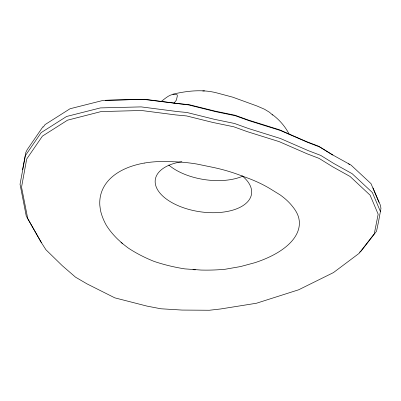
<?xml version="1.0" encoding="UTF-8"?>
<svg xmlns="http://www.w3.org/2000/svg" width="401" height="401" viewBox="0 0 401 401"><rect width="100%" height="100%" fill="white"/><g stroke="black" fill="none" stroke-linecap="round" stroke-linejoin="round"><path stroke-width="0.6" d="M144.275 163.082C153.753 161.377 163.423 161.282 173.016 161.738A101.819 55.493 14.3 0 1 196.685 164.004L212.645 167.297A101.222 53.393 10.4 0 1 243.267 176.47A101.222 51.428 6.6 0 1 269.542 188.37L280.164 194.916A101.819 49.559 3 0 1 291.988 205.798C295.507 210.004 298.575 214.901 299.216 220.46A102.43 47.493 -0.6 0 1 254.77 262.73L240.59 266.555L225.247 269.241A101.814 49.559 3 0 1 201.117 270.058L184.836 268.886A101.222 51.428 6.6 0 1 153.969 261.357A101.222 53.398 10.4 0 1 127.939 247.813L122.521 243.602L117.638 239.141A101.819 55.493 14.3 0 1 106.27 225.182C103.633 220.475 101.598 215.442 100.44 210.164L99.819 205.342A102.43 57.413 18.2 0 1 144.265 163.067M192.951 269.688L195.442 269.803M359.647 252.184L361.141 251.066L376.529 231.247L378.649 221.076L380.95 208.425L380.464 205.397L373 187.904M22.576 169.678L25.824 152.45L27.173 149.703L42.967 126.701M43.303 127.137L45.037 124.611L70.035 108.751L103.303 100.35L143.418 99.368L188.395 104.877L216.029 111.744L235.302 115.724L249.337 120.781L280.515 130.536L307.883 142.46L320.214 147.172L332.905 155.027M173.964 103.273L176.405 100.08L177.347 95.864L177.021 94.676C170.6 92.806 165.658 98.355 160.891 101.679M172.836 94.205C187.508 90.766 203.096 89.052 217.828 93.182L232.76 97.182L257.131 106.049L264.454 109.212L269.492 112.27L272.715 115.102M202.751 90.987L204.565 90.867M105.368 100.32L144.761 99.283L179.036 103.709L188.916 104.631L215.056 111.122L234.946 115.232L248.284 120.039L279.312 129.744L306.544 141.613L318.259 146.089L331.361 154.195L351.101 165.137L371.015 183.658L379 202.445M272.419 114.596C279.437 119.834 285.306 126.521 289.221 134.37M121.022 242.244L122.521 243.602M348.574 163.758L349.451 164.631M41.423 242.645L27.734 218.54L21.539 187.172L26.702 159.007L42.416 136.124L67.548 120.175L101.052 111.588L141.403 110.491L175.773 114.932L186.62 115.944L212.961 122.485L233.753 126.781L247.222 131.633L279.176 141.628L307.226 153.854L319.056 158.375L332.75 166.846L350.093 176.485L370.118 195.192L378.163 214.214L374.288 233.773L359.055 253.387L333.437 272.6L298.65 289.793L256.45 303.241L220.555 308.981L209.372 310.249L182.079 310.068L160.841 308.77L147.047 306.118L114.826 297.853L87.042 283.893L75.538 277.176L62.29 265.708L45.899 249.708L40.872 241.828L26.265 216.109L20.05 184.295L25.328 155.703L41.208 132.586L66.601 116.47L100.41 107.909L141.162 106.892L177.844 111.628L186.856 112.47L214.62 119.363L234.5 123.473L248.62 128.561L280.424 138.505L308.339 150.676L320.745 155.413L333.838 163.513L352.123 173.673L372.354 192.505L380.464 211.623M242.024 175.748A48.646 25.198 8.5 0 1 229.984 210.886A48.646 25.198 8.5 0 1 161.603 194.926A48.646 25.198 8.5 0 1 181.909 161.713M242.68 176.209A48.646 25.198 8.5 0 1 168.761 165.022"/></g></svg>
